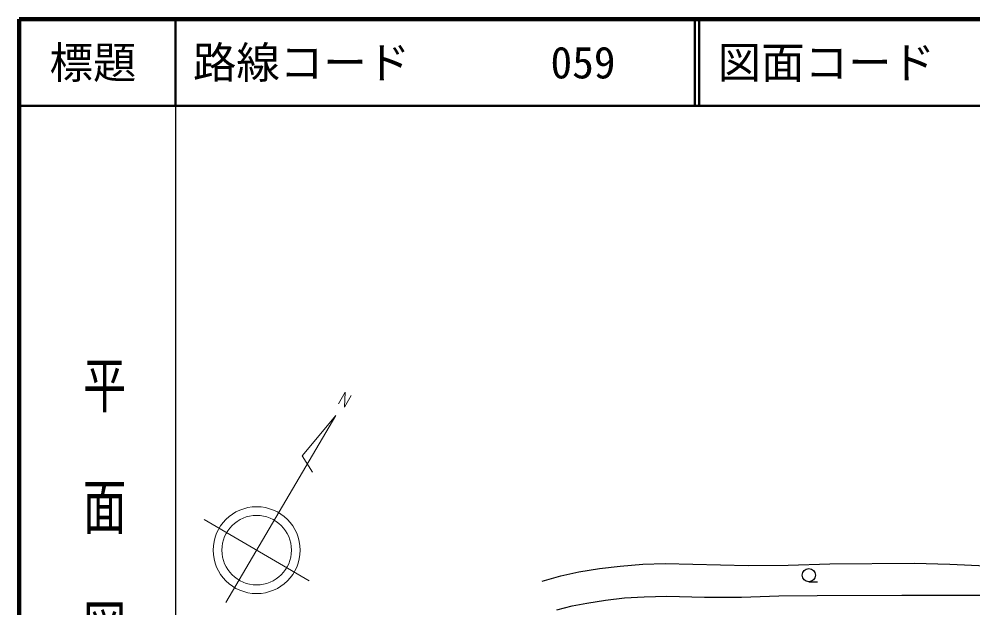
# Model space of a CAD drawing. Units: millimetres, scale not verified. Extents: x 40000 to 680000, y 20000 to 380000.
# Drawn here: x 40000 to 149743, y 312214 to 380000 of the extents above; entities that cross this region are included whole.
import ezdxf
from ezdxf.enums import TextEntityAlignment as Align

# ---------------------------------------------------------------- set-up
doc = ezdxf.new("R2010")
doc.units = ezdxf.units.MM
doc.header["$LTSCALE"] = 1000
for name, color, linetype, lineweight in [('M-BGD', 7, 'Continuous', 25), ('M-BGD-HTXT', 7, 'Continuous', 13), ('M-TTL', 2, 'Continuous', 140), ('M-TTL-BAND', 7, 'Continuous', 25), ('M-TTL-LINE', 7, 'Continuous', 50)]:
    doc.layers.add(name, color=color, linetype=linetype, lineweight=lineweight)
doc.layers.add('M-TTL-TXT', color=7, linetype='Continuous')
doc.styles.add('@ＭＳ ゴシック', font='')
doc.styles.add('ＭＳ ゴシック', font='')
doc.styles.get('@ＭＳ ゴシック').set_extended_font_data('@MS Gothic')
doc.styles.get('ＭＳ ゴシック').set_extended_font_data('MS Gothic')

msp = doc.modelspace()

# ---------------------------------------------------------------- linework, layer by layer
at = {"layer": 'M-BGD'}
for p, q in [((109154, 317033), (111748, 317234)), ((109154, 317033), (111748, 317234)), ((111748, 317234), (114347, 317326)), ((111748, 317234), (114347, 317326)), ((114347, 317326), (123888, 317115)), ((128487, 317155), (133286, 317300)), ((133286, 317300), (142996, 317352)), ((142996, 317352), (147082, 317267)), ((147082, 317267), (151282, 317070)), ((102315, 315898), (104415, 316369)), ((102315, 315898), (104415, 316369)), ((104415, 316369), (106786, 316755)), ((106786, 316755), (109154, 317033)), ((123888, 317115), (128487, 317155)), ((100195, 315310), (102315, 315898)), ((100195, 315310), (102315, 315898)), ((130870, 315219), (131870, 315219)), ((103640, 312444), (105307, 312780)), ((105307, 312780), (107485, 313125)), ((105307, 312780), (107485, 313125)), ((107485, 313125), (109666, 313366)), ((107485, 313125), (109666, 313366)), ((109666, 313366), (111915, 313502)), ((111915, 313502), (114514, 313551)), ((114514, 313551), (118875, 313460)), ((118875, 313460), (123112, 313471)), ((123112, 313471), (127420, 313609)), ((127420, 313609), (131819, 313648)), ((131819, 313648), (141547, 313689)), ((141547, 313689), (151249, 313691)), ((101889, 311984), (103640, 312444))]:
    msp.add_line(p, q, dxfattribs=at)
msp.add_circle((130870, 315979), 760, dxfattribs=at)
at = {"layer": 'M-BGD-HTXT'}
for p, q in [((76742, 335722), (77525, 337052)), ((77525, 337052), (77430, 335312)), ((77430, 335312), (78209, 336651)), ((76459, 334379), (63784, 312830)), ((76459, 334379), (72555, 329714)), ((72555, 329714), (73772, 327838)), ((73367, 315315), (61299, 322412))]:
    msp.add_line(p, q, dxfattribs=at)
for radius in [5000, 4000]:
    msp.add_circle((67333, 318864), radius, dxfattribs=at)
at = {"layer": 'M-TTL'}
for p, q in [((40000, 380000), (40000, 20000)), ((680000, 380000), (40000, 380000))]:
    msp.add_line(p, q, dxfattribs=at)
at = {"layer": 'M-TTL-BAND'}
msp.add_line((58000, 370000), (58000, 20000), dxfattribs=at)
at = {"layer": 'M-TTL-LINE'}
for p, q in [((58000, 380000), (58000, 370000)), ((117750, 380000), (117750, 370000)), ((118250, 380000), (118250, 370000)), ((40000, 370000), (680000, 370000))]:
    msp.add_line(p, q, dxfattribs=at)

# ---------------------------------------------------------------- texts
at = {"layer": 'M-TTL-BAND', "style": '@ＭＳ ゴシック', "width": 1.4}
msp.add_text('平  面  図', height=3666, rotation=270, dxfattribs=at).set_placement((49777, 306475), align=Align.MIDDLE_RIGHT)
at = {"layer": 'M-TTL-TXT', "style": 'ＭＳ ゴシック'}
msp.add_text('標題', height=3666, dxfattribs=at).set_placement((48500, 375000), align=Align.MIDDLE_CENTER)
for s, p in [('路線コード', (60000, 375000)), ('059', (101142, 375000)), ('図面コード', (120380, 375000))]:
    msp.add_text(s, height=3666, dxfattribs=at).set_placement(p, align=Align.MIDDLE_LEFT)

doc.saveas('drawing.dxf')
